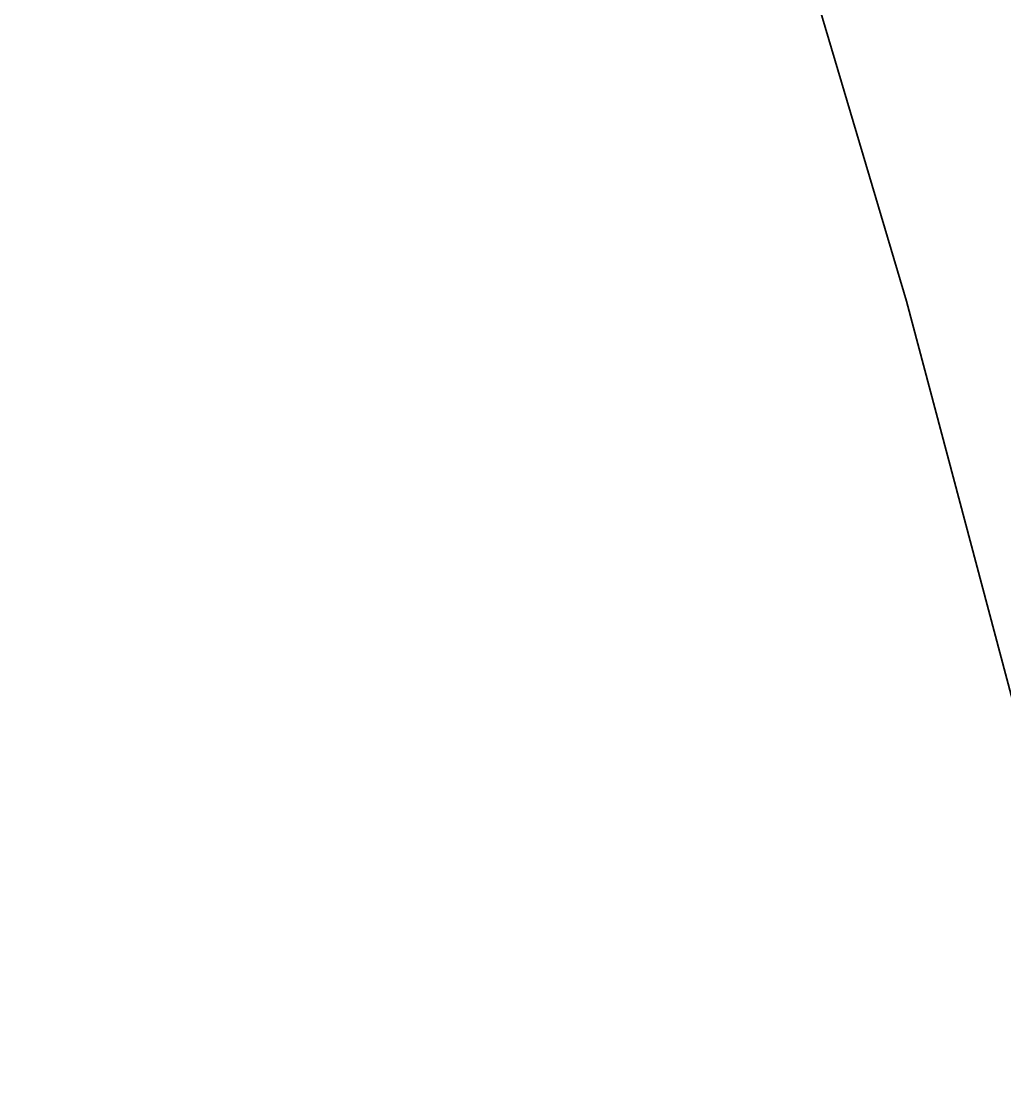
# Model space of a CAD drawing. Header units: millimetres. Extents: x 0 to 1840, y -1118 to 817.
# Drawn here: x 639.736683 to 639.739787, y 472.205463 to 472.208808 of the extents above; entities that cross this region are included whole.
import ezdxf

# ---------------------------------------------------------------- set-up
doc = ezdxf.new("R2010")
doc.units = ezdxf.units.MM
doc.layers.add('Blocks', color=7, linetype='Continuous')
doc.layers.add('Blocks$Inner', color=7, linetype='Continuous', lineweight=25, true_color=0x007f00)
doc.layers.add('Blocks$Outline', color=7, linetype='Continuous', lineweight=35, true_color=0xff3f3f)

# ---------------------------------------------------------------- blocks, each defined once
blk = doc.blocks.new('N02 Office Chair Front')
at = {"layer": 'Blocks$Inner'}
blk.add_line((639.739477, 472.2079239), (639.298471, 473.6941628), dxfattribs=at)
for points, knots in [([(579.0392151, 433.112453), (587.1730235, 432.7902576), (598.9833776, 432.3224272), (618.5267857, 432.88853), (639.6931526, 441.9940626), (658.3839477, 471.6083801), (667.6951964, 514.5281428), (667.78247, 574.8653644), (667.5548332, 619.630161), (667.4168743, 646.7597841)], [47.51709, 47.51709, 47.51709, 47.51709, 71.939963, 82.979295, 106.047217, 137.437646, 183.61585, 236.555435, 317.996708, 317.996708, 317.996708, 317.996708]), ([(683.4332397, 643.7752122), (684.4964214, 606.315522), (685.9897662, 553.6996488), (679.9583852, 489.1974279), (668.0022964, 454.418215), (651.4328594, 433.6191012), (631.8290231, 419.9155626), (615.31801, 417.2751413), (604.310585, 416.6513674), (602.7404951, 416.5623928)], [-269.23385, -269.23385, -269.23385, -269.23385, -156.890786, -111.436805, -75.527557, -48.331615, -33.129425, -4.725554, 0, 0, 0, 0]), ([(636.1813978, 465.0877738), (636.8113409, 465.8766761), (638.1835308, 467.7092961), (639.7282113, 470.241281), (639.8814798, 471.6760651), (639.739477, 472.2079239)], [-0.35393258, -0.35393258, -0.35393258, -0.35393258, -0.3370773, -0.31460358, -0.29733056, -0.29733056, -0.29733056, -0.29733056])]:
    blk.add_open_spline(points, degree=3, knots=knots, dxfattribs=at)
at = {"layer": 'Blocks$Outline'}
blk.add_lwpolyline([(639.739477, 472.2079239), (639.298471, 473.6941628)], dxfattribs=at)
for points, knots in [([(667.4168743, 646.7597841), (667.5548332, 619.630161), (667.78247, 574.8653644), (667.6951964, 514.5281428), (658.3839477, 471.6083801), (639.6931526, 441.9940626), (618.5267857, 432.88853), (598.9833776, 432.3224272), (587.1730235, 432.7902576), (579.0392151, 433.112453)], [-317.996708, -317.996708, -317.996708, -317.996708, -236.555435, -183.61585, -137.437646, -106.047217, -82.979295, -71.939963, -47.51709, -47.51709, -47.51709, -47.51709]), ([(602.7404951, 416.5623928), (604.310585, 416.6513674), (615.31801, 417.2751413), (631.8290231, 419.9155626), (651.4328594, 433.6191012), (668.0022964, 454.418215), (679.9583852, 489.1974279), (685.9897662, 553.6996488), (684.4964214, 606.315522), (683.4332397, 643.7752122)], [0, 0, 0, 0, 4.725554, 33.129425, 48.331615, 75.527557, 111.436805, 156.890786, 269.23385, 269.23385, 269.23385, 269.23385]), ([(638.5248753, 468.326547), (638.9760028, 469.0404883), (639.753492, 470.4779404), (639.8814798, 471.6760651), (639.739477, 472.2079239)], [-0.3305213, -0.3305213, -0.3305213, -0.3305213, -0.31460358, -0.29733056, -0.29733056, -0.29733056, -0.29733056])]:
    blk.add_open_spline(points, degree=3, knots=knots, dxfattribs=at)

msp = doc.modelspace()

# ---------------------------------------------------------------- block references
at = {"layer": 'Blocks'}
msp.add_blockref('N02 Office Chair Front', (0, 0), dxfattribs=at)

doc.saveas('drawing.dxf')
